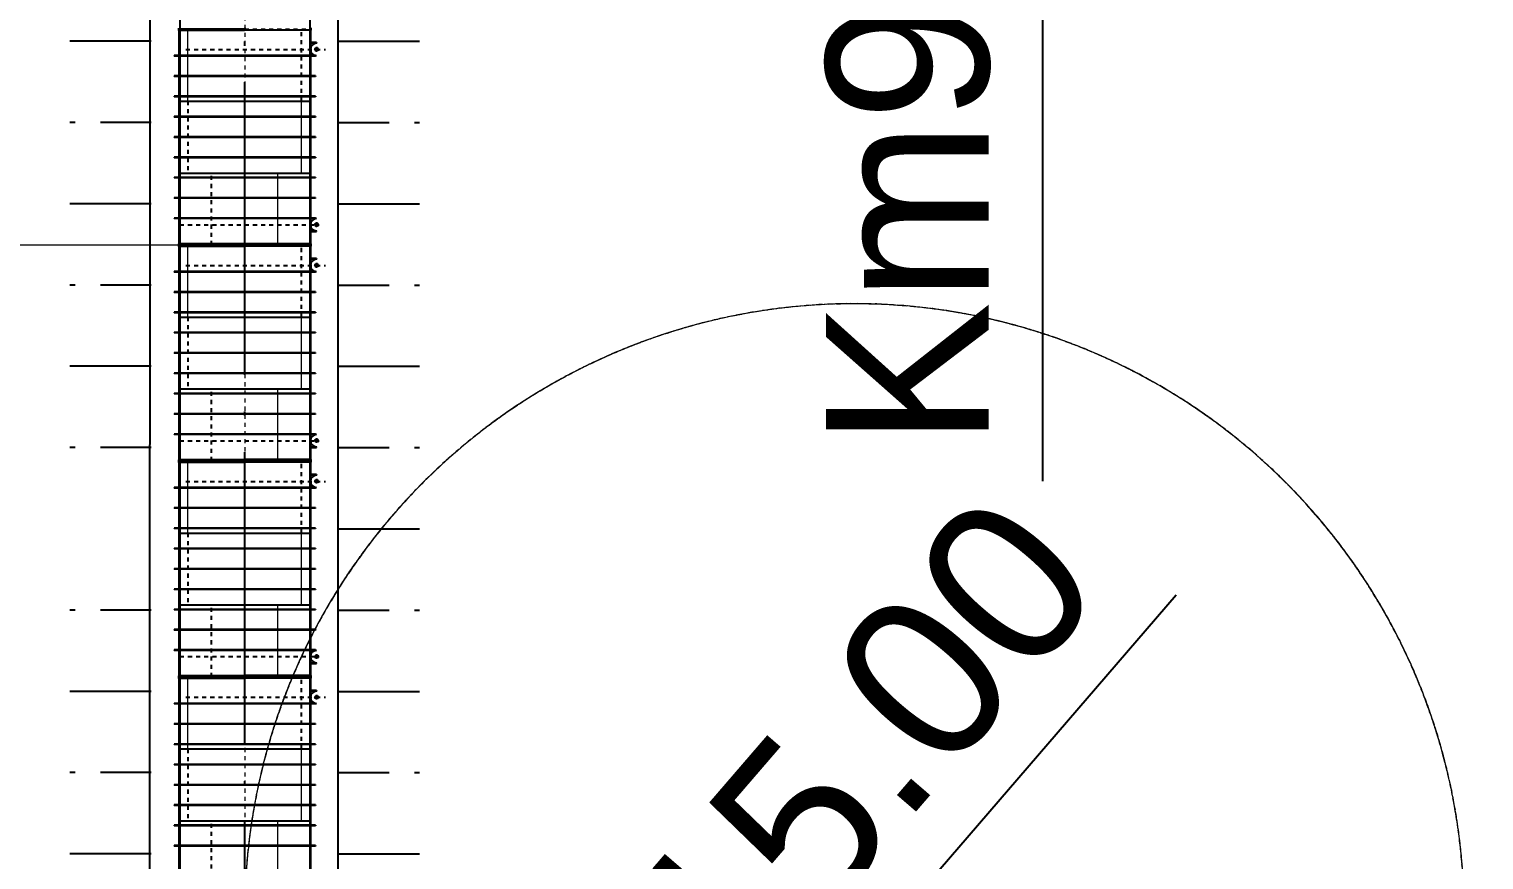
# Model space of a CAD drawing. Header units: inches. Extents: x 444671 to 463716, y 1783086 to 1794968.
# Drawn here: x 456434.81 to 456470.6, y 1787358.97 to 1787379.41 of the extents above; entities that cross this region are included whole.
import ezdxf

# ---------------------------------------------------------------- set-up
doc = ezdxf.new("R2010")
doc.units = ezdxf.units.IN
doc.header["$MEASUREMENT"] = 0
for name, pattern in [('ACAD_ISO04W100', [30, 24, -3, 0, -3]), ('CENTER', [2, 1.25, -0.25, 0.25, -0.25]), ('DASHED2', [9.525, 6.35, -3.175]), ('HIDDEN', [0.375, 0.25, -0.125])]:
    doc.linetypes.add(name, pattern=pattern)
for name, color, linetype in [('4', 4, 'Continuous'), ('Bao', 137, 'Continuous'), ('CONGTRINH', 2, 'Continuous'), ('CTTRINH', 4, 'Continuous'), ('Dong', 252, 'HIDDEN'), ('Ghichu', 3, 'Continuous'), ('KHUAT', 8, 'DASHED2'), ('Tam', 1, 'CENTER'), ('Text', 3, 'Continuous'), ('Tim', 1, 'ACAD_ISO04W100')]:
    doc.layers.add(name, color=color, linetype=linetype)
doc.layers.add('manh', color=128, linetype='Continuous', lineweight=15)
doc.layers.add('Texdoi', color=40, linetype='Continuous', lineweight=15)
doc.styles.add('VNARIAL', font='')
doc.styles.add('VnAvt', font='')
doc.styles.get('VNARIAL').set_extended_font_data('.VnArial')
doc.styles.get('VnAvt').set_extended_font_data('.VnAvant')
doc.linetypes.add('NEN_DA1', pattern='A,1.5,-0.15,["Y",Standard,S=0.2,R=0,X=-0.15,Y=-0.2],-0.005', length=1.655)
doc.dimstyles.new('1-1', dxfattribs={"dimtxt": 2, "dimasz": 2.5, "dimexe": 1, "dimexo": 0, "dimgap": 1, "dimtad": 1, "dimtoh": 1, "dimdec": 0, "dimzin": 0, "dimdsep": 46, "dimtxsty": 'Standard', "dimcen": 0.09, "dimclrd": 3, "dimclre": 3, "dimclrt": 4, "dimadec": 0, "dimazin": 0, "dimtfac": 1, "dimtdec": 0, "dimtmove": 0, "dimatfit": 0, "dimfxl": 0, "dimtolj": 1, "dimtzin": 0, "dimarcsym": 0})
doc.dimstyles.new('kt2000', dxfattribs={"dimscale": 0, "dimtxt": 4, "dimasz": 3, "dimexe": 2.5, "dimexo": 0, "dimgap": 1.3, "dimtad": 1, "dimzin": 0, "dimdsep": 46, "dimtxsty": 'VNARIAL', "dimblk1": 'OBLIQUE', "dimblk2": 'OBLIQUE', "dimsah": 1, "dimcen": 0.8, "dimdle": 2.5, "dimclrd": 256, "dimclre": 256, "dimclrt": 256, "dimaunit": 1, "dimadec": 1, "dimazin": 0, "dimtfac": 1, "dimtofl": 0, "dimtmove": 1, "dimatfit": 3, "dimfxl": 0, "dimtolj": 1, "dimtzin": 0, "dimarcsym": 0})

# ---------------------------------------------------------------- blocks, each defined once
blk = doc.blocks.new('*D100')
at = {"layer": 'Defpoints', "color": 0, "transparency": 16777216}
for p in [(456455.895, 1787357.202), (456446.102, 1787345.839)]:
    blk.add_point(p, dxfattribs=at)
at = {"layer": 'Text', "lineweight": -2, "transparency": 16777216}
blk.add_line((456463.034, 1787365.484), (456448.061, 1787348.112), dxfattribs=at)
at = {"layer": 'Text', "transparency": 16777216}
blk.add_solid([(456447.682, 1787348.438), (456448.44, 1787347.785), (456446.102, 1787345.839)], dxfattribs=at)
at = {"layer": 'Text', "transparency": 16777216, "insert": (456453.995, 1787360.116), "char_height": 4, "attachment_point": 5, "rotation": 49.2425, "style": 'VNARIAL'}
blk.add_mtext('\\A1;R15.00', dxfattribs=at)
blk = doc.blocks.new('_Oblique')
at = {"color": 0, "linetype": 'ByBlock', "lineweight": -2}
blk.add_line((-0.5, -0.5), (0.5, 0.5), dxfattribs=at)
blk = doc.blocks.new('*D132')
at = {"layer": 'Bao', "color": 3, "lineweight": -2, "ltscale": 0.2, "transparency": 16777216}
for p, q in [((-1662320, 268740), (-1673565, 268740)), ((-1671960, 264727), (-1671960, 256808)), ((-1662320, 252795), (-1673565, 252795))]:
    blk.add_line(p, q, dxfattribs=at)
at = {"layer": 'Bao', "color": 3, "ltscale": 0.2, "transparency": 16777216}
for points in [[(-1672629, 264727), (-1671291, 264727), (-1671960, 268740)], [(-1672629, 256808), (-1671291, 256808), (-1671960, 252795)]]:
    blk.add_solid(points, dxfattribs=at)
at = {"layer": 'Defpoints', "color": 0, "ltscale": 0.2, "transparency": 16777216}
for p in [(-1662320, 268740), (-1671960, 252795), (-1662320, 252795)]:
    blk.add_point(p, dxfattribs=at)
at = {"layer": 'Bao', "color": 4, "ltscale": 0.2, "transparency": 16777216, "insert": (-1675647, 260767), "char_height": 3210.27, "attachment_point": 5, "rotation": 90}
blk.add_mtext('\\A1;{\\f.VnArial|b0|i0|c0|p34;®o¹n 22}', dxfattribs=at)
blk = doc.blocks.new('*D133')
at = {"layer": 'Bao', "color": 3, "lineweight": -2, "ltscale": 0.2, "transparency": 16777216}
for p, q in [((-1662320, 305945), (-1673591, 305945)), ((-1671986, 272753), (-1671986, 301932)), ((-1662320, 268740), (-1673591, 268740))]:
    blk.add_line(p, q, dxfattribs=at)
at = {"layer": 'Bao', "color": 3, "ltscale": 0.2, "transparency": 16777216}
for points in [[(-1672655, 301932), (-1671317, 301932), (-1671986, 305945)], [(-1672655, 272753), (-1671317, 272753), (-1671986, 268740)]]:
    blk.add_solid(points, dxfattribs=at)
at = {"layer": 'Defpoints', "color": 0, "ltscale": 0.2, "transparency": 16777216}
for p in [(-1671986, 305945), (-1662320, 305945), (-1662320, 268740)]:
    blk.add_point(p, dxfattribs=at)
at = {"layer": 'Bao', "color": 4, "ltscale": 0.2, "transparency": 16777216, "insert": (-1675695, 287342), "char_height": 3210.27, "attachment_point": 5, "rotation": 90}
blk.add_mtext('\\A1;{\\f.VnArial|b0|i0|c0|p34;Ph/®o¹n 23}', dxfattribs=at)
blk = doc.blocks.new('A$C491C4D06')
at = {"layer": 'Bao'}
for p, q in [((-1660699.9, 274055), (-1662333.9, 274055)), ((-1662329.9, 274084), (-1662329.9, 274024)), ((-1660703.9, 274024), (-1662329.9, 274024)), ((-1662319.9, 274055), (-1662319.9, 268769)), ((-1660703.9, 274084), (-1660703.9, 274024)), ((-1660703.9, 274055), (-1660701.9, 274055)), ((-1660699.9, 274091), (-1660699.9, 274031)), ((-1659073.9, 274031), (-1660699.9, 274031)), ((-1659083.9, 274031), (-1659083.9, 268745)), ((-1659073.9, 274091), (-1659073.9, 274031)), ((-1658933.9, 273727), (-1659083.9, 273727)), ((-1658933.9, 273707), (-1659083.9, 273707)), ((-1658933.9, 273727), (-1658933.9, 273707)), ((-1662439.9, 273407), (-1662439.9, 273393)), ((-1659083.9, 273407), (-1658933.9, 273407)), ((-1658963.9, 273407), (-1658963.9, 273393)), ((-1662439.9, 272907), (-1662439.9, 272893)), ((-1658963.9, 272907), (-1658963.9, 272893)), ((-1662439.9, 272407), (-1662439.9, 272393)), ((-1658963.9, 272407), (-1658963.9, 272393)), ((-1662319.9, 272285), (-1659083.9, 272285)), ((-1662439.9, 271907), (-1662439.9, 271893)), ((-1658963.9, 271907), (-1658963.9, 271893)), ((-1662439.9, 271407), (-1662439.9, 271393)), ((-1658963.9, 271407), (-1658963.9, 271393)), ((-1662439.9, 270907), (-1662439.9, 270893)), ((-1658963.9, 270907), (-1658963.9, 270893)), ((-1662439.9, 270407), (-1662439.9, 270393)), ((-1662319.9, 270515), (-1659083.9, 270515)), ((-1658963.9, 270407), (-1658963.9, 270393)), ((-1662439.9, 269907), (-1662439.9, 269893)), ((-1658963.9, 269907), (-1658963.9, 269893)), ((-1662439.9, 269407), (-1662439.9, 269393)), ((-1658933.9, 269393), (-1659083.9, 269393)), ((-1658963.9, 269407), (-1658963.9, 269393)), ((-1659083.9, 269093), (-1658933.9, 269093)), ((-1659083.9, 269073), (-1658933.9, 269073)), ((-1658933.9, 269073), (-1658933.9, 269093)), ((-1660699.9, 268740), (-1662333.9, 268740)), ((-1660703.9, 268769), (-1662329.9, 268769)), ((-1662329.9, 268769), (-1662329.9, 268709)), ((-1660703.9, 268709), (-1662329.9, 268709)), ((-1662319.9, 268740), (-1662319.9, 263454)), ((-1660703.9, 268769), (-1660703.9, 268709)), ((-1660703.9, 268745), (-1659083.9, 268745)), ((-1660703.9, 268740), (-1660701.9, 268740)), ((-1659073.9, 268776), (-1660699.9, 268776)), ((-1660699.9, 268776), (-1660699.9, 268716)), ((-1659073.9, 268716), (-1660699.9, 268716)), ((-1659083.9, 268716), (-1659083.9, 263430)), ((-1659073.9, 268776), (-1659073.9, 268716)), ((-1662439.9, 268092), (-1662439.9, 268078)), ((-1658933.9, 268412), (-1659083.9, 268412)), ((-1658933.9, 268392), (-1659083.9, 268392)), ((-1659083.9, 268092), (-1658933.9, 268092)), ((-1658963.9, 268092), (-1658963.9, 268078)), ((-1658933.9, 268412), (-1658933.9, 268392)), ((-1662439.9, 267592), (-1662439.9, 267578)), ((-1658963.9, 267592), (-1658963.9, 267578)), ((-1662439.9, 267092), (-1662439.9, 267078)), ((-1658963.9, 267092), (-1658963.9, 267078)), ((-1662319.9, 266970), (-1659083.9, 266970)), ((-1662439.9, 266592), (-1662439.9, 266578)), ((-1658963.9, 266592), (-1658963.9, 266578)), ((-1662439.9, 266092), (-1662439.9, 266078)), ((-1658963.9, 266092), (-1658963.9, 266078)), ((-1662439.9, 265592), (-1662439.9, 265578)), ((-1658963.9, 265592), (-1658963.9, 265578)), ((-1662439.9, 265092), (-1662439.9, 265078)), ((-1662319.9, 265200), (-1659083.9, 265200)), ((-1658963.9, 265092), (-1658963.9, 265078)), ((-1662439.9, 264592), (-1662439.9, 264578)), ((-1658963.9, 264592), (-1658963.9, 264578)), ((-1662439.9, 264092), (-1662439.9, 264078)), ((-1658933.9, 264078), (-1659083.9, 264078)), ((-1658963.9, 264092), (-1658963.9, 264078)), ((-1660703.9, 263454), (-1662329.9, 263454)), ((-1662329.9, 263454), (-1662329.9, 263394)), ((-1660703.9, 263454), (-1660703.9, 263394)), ((-1659073.9, 263461), (-1660699.9, 263461)), ((-1660699.9, 263461), (-1660699.9, 263401)), ((-1659083.9, 263778), (-1658933.9, 263778)), ((-1659083.9, 263758), (-1658933.9, 263758)), ((-1659073.9, 263461), (-1659073.9, 263401)), ((-1658933.9, 263758), (-1658933.9, 263778)), ((-1660699.9, 263425), (-1662333.9, 263425)), ((-1660703.9, 263394), (-1662329.9, 263394)), ((-1662319.9, 263425), (-1662319.9, 258139)), ((-1660703.9, 263430), (-1659083.9, 263430)), ((-1660703.9, 263425), (-1660701.9, 263425)), ((-1659073.9, 263401), (-1660699.9, 263401)), ((-1659083.9, 263401), (-1659083.9, 258115)), ((-1658933.9, 263097), (-1659083.9, 263097)), ((-1658933.9, 263077), (-1659083.9, 263077)), ((-1658933.9, 263097), (-1658933.9, 263077)), ((-1662439.9, 262777), (-1662439.9, 262763)), ((-1659083.9, 262777), (-1658933.9, 262777)), ((-1658963.9, 262777), (-1658963.9, 262763)), ((-1662439.9, 262277), (-1662439.9, 262263)), ((-1658963.9, 262277), (-1658963.9, 262263)), ((-1662439.9, 261777), (-1662439.9, 261763)), ((-1662319.9, 261655), (-1659083.9, 261655)), ((-1658963.9, 261777), (-1658963.9, 261763)), ((-1662439.9, 261277), (-1662439.9, 261263)), ((-1658963.9, 261277), (-1658963.9, 261263)), ((-1662439.9, 260777), (-1662439.9, 260763)), ((-1658963.9, 260777), (-1658963.9, 260763)), ((-1662439.9, 260277), (-1662439.9, 260263)), ((-1658963.9, 260277), (-1658963.9, 260263)), ((-1662319.9, 259885), (-1659083.9, 259885)), ((-1662439.9, 259777), (-1662439.9, 259763)), ((-1658963.9, 259777), (-1658963.9, 259763)), ((-1662439.9, 259277), (-1662439.9, 259263)), ((-1658963.9, 259277), (-1658963.9, 259263)), ((-1662439.9, 258777), (-1662439.9, 258763)), ((-1658933.9, 258763), (-1659083.9, 258763)), ((-1659083.9, 258463), (-1658933.9, 258463)), ((-1659083.9, 258443), (-1658933.9, 258443)), ((-1658963.9, 258777), (-1658963.9, 258763)), ((-1658933.9, 258443), (-1658933.9, 258463)), ((-1660699.9, 258110), (-1662333.9, 258110)), ((-1660703.9, 258139), (-1662329.9, 258139)), ((-1662329.9, 258139), (-1662329.9, 258079)), ((-1660703.9, 258079), (-1662329.9, 258079)), ((-1662319.9, 258110), (-1662319.9, 252824)), ((-1660703.9, 258139), (-1660703.9, 258079)), ((-1660703.9, 258115), (-1659083.9, 258115)), ((-1660703.9, 258110), (-1660701.9, 258110)), ((-1659073.9, 258146), (-1660699.9, 258146)), ((-1660699.9, 258146), (-1660699.9, 258086)), ((-1659073.9, 258086), (-1660699.9, 258086)), ((-1659083.9, 258086), (-1659083.9, 252800)), ((-1659073.9, 258146), (-1659073.9, 258086)), ((-1658933.9, 257782), (-1659083.9, 257782)), ((-1658933.9, 257762), (-1659083.9, 257762)), ((-1658933.9, 257782), (-1658933.9, 257762)), ((-1662439.9, 257462), (-1662439.9, 257448)), ((-1659083.9, 257462), (-1658933.9, 257462)), ((-1658963.9, 257462), (-1658963.9, 257448)), ((-1662439.9, 256962), (-1662439.9, 256948)), ((-1658963.9, 256962), (-1658963.9, 256948)), ((-1662439.9, 256462), (-1662439.9, 256448)), ((-1662319.9, 256340), (-1659083.9, 256340)), ((-1658963.9, 256462), (-1658963.9, 256448)), ((-1662439.9, 255962), (-1662439.9, 255948)), ((-1658963.9, 255962), (-1658963.9, 255948)), ((-1662439.9, 255462), (-1662439.9, 255448)), ((-1658963.9, 255462), (-1658963.9, 255448)), ((-1662439.9, 254962), (-1662439.9, 254948)), ((-1658963.9, 254962), (-1658963.9, 254948)), ((-1662319.9, 254570), (-1659083.9, 254570)), ((-1662439.9, 254462), (-1662439.9, 254448)), ((-1658963.9, 254462), (-1658963.9, 254448)), ((-1662439.9, 253962), (-1662439.9, 253948)), ((-1658963.9, 253962), (-1658963.9, 253948))]:
    blk.add_line(p, q, dxfattribs=at)
at = {"layer": 'Bao', "ltscale": 0.2}
for p, q in [((-1659083.9, 274055), (-1659083.9, 274031)), ((-1658963.9, 273407), (-1662439.9, 273407)), ((-1658963.9, 273393), (-1662439.9, 273393)), ((-1658963.9, 272907), (-1662439.9, 272907)), ((-1658963.9, 272893), (-1662439.9, 272893)), ((-1658963.9, 272407), (-1662439.9, 272407)), ((-1658963.9, 272393), (-1662439.9, 272393)), ((-1658963.9, 271907), (-1662439.9, 271907)), ((-1658963.9, 271893), (-1662439.9, 271893)), ((-1658963.9, 271407), (-1662439.9, 271407)), ((-1658963.9, 271393), (-1662439.9, 271393)), ((-1658963.9, 270907), (-1662439.9, 270907)), ((-1658963.9, 270893), (-1662439.9, 270893)), ((-1658963.9, 270407), (-1662439.9, 270407)), ((-1658963.9, 270393), (-1662439.9, 270393)), ((-1658963.9, 269907), (-1662439.9, 269907)), ((-1658963.9, 269893), (-1662439.9, 269893)), ((-1658963.9, 269407), (-1662439.9, 269407)), ((-1658963.9, 269393), (-1662439.9, 269393)), ((-1659083.9, 268740), (-1659083.9, 268716)), ((-1658963.9, 268092), (-1662439.9, 268092)), ((-1658963.9, 268078), (-1662439.9, 268078)), ((-1658963.9, 267592), (-1662439.9, 267592)), ((-1658963.9, 267578), (-1662439.9, 267578)), ((-1658963.9, 267092), (-1662439.9, 267092)), ((-1658963.9, 267078), (-1662439.9, 267078)), ((-1658963.9, 266592), (-1662439.9, 266592)), ((-1658963.9, 266578), (-1662439.9, 266578)), ((-1658963.9, 266092), (-1662439.9, 266092)), ((-1658963.9, 266078), (-1662439.9, 266078)), ((-1658963.9, 265592), (-1662439.9, 265592)), ((-1658963.9, 265578), (-1662439.9, 265578)), ((-1658963.9, 265092), (-1662439.9, 265092)), ((-1658963.9, 265078), (-1662439.9, 265078)), ((-1658963.9, 264592), (-1662439.9, 264592)), ((-1658963.9, 264578), (-1662439.9, 264578)), ((-1658963.9, 264092), (-1662439.9, 264092)), ((-1658963.9, 264078), (-1662439.9, 264078)), ((-1659083.9, 263425), (-1659083.9, 263401)), ((-1658963.9, 262777), (-1662439.9, 262777)), ((-1658963.9, 262763), (-1662439.9, 262763)), ((-1658963.9, 262277), (-1662439.9, 262277)), ((-1658963.9, 262263), (-1662439.9, 262263)), ((-1658963.9, 261777), (-1662439.9, 261777)), ((-1658963.9, 261763), (-1662439.9, 261763)), ((-1658963.9, 261277), (-1662439.9, 261277)), ((-1658963.9, 261263), (-1662439.9, 261263)), ((-1658963.9, 260777), (-1662439.9, 260777)), ((-1658963.9, 260763), (-1662439.9, 260763)), ((-1658963.9, 260277), (-1662439.9, 260277)), ((-1658963.9, 260263), (-1662439.9, 260263)), ((-1658963.9, 259777), (-1662439.9, 259777)), ((-1658963.9, 259763), (-1662439.9, 259763)), ((-1658963.9, 259277), (-1662439.9, 259277)), ((-1658963.9, 259263), (-1662439.9, 259263)), ((-1658963.9, 258777), (-1662439.9, 258777)), ((-1658963.9, 258763), (-1662439.9, 258763)), ((-1659083.9, 258110), (-1659083.9, 258086)), ((-1658963.9, 257462), (-1662439.9, 257462)), ((-1658963.9, 257448), (-1662439.9, 257448)), ((-1658963.9, 256962), (-1662439.9, 256962)), ((-1658963.9, 256948), (-1662439.9, 256948)), ((-1658963.9, 256462), (-1662439.9, 256462)), ((-1658963.9, 256448), (-1662439.9, 256448)), ((-1658963.9, 255962), (-1662439.9, 255962)), ((-1658963.9, 255948), (-1662439.9, 255948)), ((-1658963.9, 255462), (-1662439.9, 255462)), ((-1658963.9, 255448), (-1662439.9, 255448)), ((-1658963.9, 254962), (-1662439.9, 254962)), ((-1658963.9, 254948), (-1662439.9, 254948)), ((-1658963.9, 254462), (-1662439.9, 254462)), ((-1658963.9, 254448), (-1662439.9, 254448)), ((-1658963.9, 253962), (-1662439.9, 253962)), ((-1658963.9, 253948), (-1662439.9, 253948))]:
    blk.add_line(p, q, dxfattribs=at)
at = {"layer": 'Bao'}
for centre in [(-1658933.9, 273557), (-1658933.9, 269243), (-1658933.9, 268242), (-1658933.9, 263928), (-1658933.9, 262927), (-1658933.9, 258613), (-1658933.9, 257612)]:
    blk.add_circle(centre, 40, dxfattribs=at)
for centre in [(-1658933.9, 273557), (-1658933.9, 269243), (-1658933.9, 268242), (-1658933.9, 263928), (-1658933.9, 262927), (-1658933.9, 258613), (-1658933.9, 257612)]:
    blk.add_arc(centre, 150, 270, 90, dxfattribs=at)
at = {"layer": 'KHUAT', "ltscale": 5}
for p, q in [((-1662301.9, 274055), (-1662301.9, 268745)), ((-1660699.9, 274055), (-1659083.9, 274055)), ((-1659302.4, 272285), (-1659302.4, 274055)), ((-1659101.9, 274055), (-1659101.9, 268745)), ((-1662101.4, 272285), (-1662101.4, 270515)), ((-1661517.9, 268745), (-1661517.9, 270515)), ((-1662319.9, 268769), (-1662319.9, 268745)), ((-1660703.9, 268745), (-1662319.9, 268745)), ((-1662301.9, 268740), (-1662301.9, 263430)), ((-1660699.9, 268740), (-1659083.9, 268740)), ((-1659302.4, 266970), (-1659302.4, 268740)), ((-1659101.9, 268740), (-1659101.9, 263430)), ((-1662101.4, 266970), (-1662101.4, 265200)), ((-1661517.9, 263430), (-1661517.9, 265200)), ((-1662319.9, 263454), (-1662319.9, 263430)), ((-1660703.9, 263430), (-1662319.9, 263430)), ((-1662301.9, 263425), (-1662301.9, 258115)), ((-1660699.9, 263425), (-1659083.9, 263425)), ((-1659302.4, 261655), (-1659302.4, 263425)), ((-1659101.9, 263425), (-1659101.9, 258115)), ((-1662101.4, 261655), (-1662101.4, 259885)), ((-1661517.9, 258115), (-1661517.9, 259885)), ((-1662319.9, 258139), (-1662319.9, 258115)), ((-1660703.9, 258115), (-1662319.9, 258115)), ((-1662301.9, 258110), (-1662301.9, 252800)), ((-1660699.9, 258110), (-1659083.9, 258110)), ((-1659302.4, 256340), (-1659302.4, 258110)), ((-1659101.9, 258110), (-1659101.9, 252800)), ((-1662101.4, 256340), (-1662101.4, 254570)), ((-1661517.9, 252800), (-1661517.9, 254570))]:
    blk.add_line(p, q, dxfattribs=at)
at = {"layer": 'manh', "color": 1, "linetype": 'CENTER', "ltscale": 0.05}
blk.add_line((-1660701.9, 351165.1), (-1660701.9, 251543.9), dxfattribs=at)
at = {"layer": 'manh'}
for p, q in [((-1662101.4, 272285), (-1662101.4, 274055)), ((-1659302.4, 270515), (-1659302.4, 272285)), ((-1659885.9, 268745), (-1659885.9, 270515)), ((-1662101.4, 266970), (-1662101.4, 268740)), ((-1659302.4, 265200), (-1659302.4, 266970)), ((-1659885.9, 263430), (-1659885.9, 265200)), ((-1662101.4, 261655), (-1662101.4, 263425)), ((-1659302.4, 259885), (-1659302.4, 261655)), ((-1659885.9, 258115), (-1659885.9, 259885)), ((-1662101.4, 256340), (-1662101.4, 258110)), ((-1659302.4, 254570), (-1659302.4, 256340)), ((-1659885.9, 252800), (-1659885.9, 254570))]:
    blk.add_line(p, q, dxfattribs=at)
at = {"layer": 'manh', "color": 1, "linetype": 'CENTER', "ltscale": 0.05}
for start, end in [(180, 193.09316), (190.74222, 205.50404), (202.82902, 217.13184), (226.82902, 241.13184), (239.13752, 252.8489), (251.36903, 265.9955)]:
    blk.add_arc((-1645701.9, 252299), 15000, start, end, dxfattribs=at)
at = {"layer": 'Tam', "ltscale": 3}
for p, q in [((-1662147.9, 273557), (-1658716.8, 273557)), ((-1662297.9, 269243), (-1658866.8, 269243)), ((-1662147.9, 268242), (-1658716.8, 268242)), ((-1662297.9, 263928), (-1658866.8, 263928)), ((-1662147.9, 262927), (-1658716.8, 262927)), ((-1662297.9, 258613), (-1658866.8, 258613)), ((-1662147.9, 257612), (-1658716.8, 257612))]:
    blk.add_line(p, q, dxfattribs=at)
at = {"layer": 'Tam'}
for p, q in [((-1658933.9, 273619.5), (-1658933.9, 273494.5)), ((-1658933.9, 269305.5), (-1658933.9, 269180.5)), ((-1658933.9, 268304.5), (-1658933.9, 268179.5)), ((-1658933.9, 263990.5), (-1658933.9, 263865.5)), ((-1658933.9, 262989.5), (-1658933.9, 262864.5)), ((-1658933.9, 258675.5), (-1658933.9, 258550.5)), ((-1658933.9, 257674.5), (-1658933.9, 257549.5))]:
    blk.add_line(p, q, dxfattribs=at)
at = {"layer": 'Bao', "ltscale": 0.2}
dim = blk.add_linear_dim(base=(-1671986.1, 305945), p1=(-1662319.9, 268740), p2=(-1662319.9, 305945), angle=90, text='{\\f.VnArial|b0|i0|c0|p34;Ph/®o¹n 23}', dimstyle='1-1', override={"dimscale": 1605.134402, "dimlfac": -1}, dxfattribs=at)
dim.commit()
dim.dimension.update_dxf_attribs({"geometry": '*D133', "text_midpoint": (-1675694.5, 287342.5)})
dim = blk.add_linear_dim(base=(-1671959.8, 252795), p1=(-1662319.9, 268740), p2=(-1662319.9, 252795), angle=90, text='{\\f.VnArial|b0|i0|c0|p34;®o¹n 22}', dimstyle='1-1', override={"dimscale": 1605.134402, "dimlfac": -1}, dxfattribs=at)
dim.commit()
dim.dimension.update_dxf_attribs({"geometry": '*D132', "text_midpoint": (-1671959.8, 260767.5), "dimtype": 160})

msp = doc.modelspace()

# ---------------------------------------------------------------- linework, layer by layer
at = {"layer": '4', "linetype": 'NEN_DA1', "ltscale": 8}
msp.add_line((456442.4145, 1787357.5474), (456442.4145, 1787469.0948), dxfattribs=at)
at = {"layer": '4', "linetype": 'NEN_DA1', "ltscale": 10}
msp.add_lwpolyline([(456437.8145, 1787456.515), (456437.7645, 1787341.4126), (456967.6488, 1787304.3207), (456969.7969, 1787304.3207)], dxfattribs=at)
at = {"layer": 'CONGTRINH', "ltscale": 10}
for p, q in [((456438.5145, 1787457.3596), (456438.5145, 1787357.5905)), ((456441.7145, 1787457.3597), (456441.7145, 1787357.5906))]:
    msp.add_line(p, q, dxfattribs=at)
at = {"layer": 'CTTRINH', "color": 4, "linetype": 'ByBlock'}
for p, q in [((456437.8145, 1787379.1134), (456435.8145, 1787379.1134)), ((456442.4145, 1787379.1134), (456444.4145, 1787379.1134)), ((456437.8145, 1787375.1134), (456435.8145, 1787375.1134)), ((456442.4145, 1787375.1134), (456444.4145, 1787375.1134)), ((456437.8145, 1787371.1134), (456435.8145, 1787371.1134)), ((456442.4145, 1787371.1134), (456444.4145, 1787371.1134)), ((456442.4145, 1787367.1134), (456444.4145, 1787367.1134)), ((456437.8145, 1787363.1134), (456435.8145, 1787363.1134)), ((456442.4145, 1787363.1134), (456444.4145, 1787363.1134)), ((456437.8145, 1787359.1134), (456435.8145, 1787359.1134)), ((456442.4145, 1787359.1134), (456444.4145, 1787359.1134))]:
    msp.add_line(p, q, dxfattribs=at)
at = {"layer": 'Dong', "color": 3, "ltscale": 5}
for p, q in [((456437.8145, 1787377.1134), (456435.8145, 1787377.1134)), ((456442.4145, 1787377.1134), (456444.4145, 1787377.1134)), ((456437.8145, 1787373.1134), (456435.8145, 1787373.1134)), ((456442.4145, 1787373.1134), (456444.4145, 1787373.1134)), ((456437.8145, 1787369.1134), (456435.8145, 1787369.1134)), ((456442.4145, 1787369.1134), (456444.4145, 1787369.1134)), ((456437.8145, 1787365.1134), (456435.8145, 1787365.1134)), ((456442.4145, 1787365.1134), (456444.4145, 1787365.1134)), ((456437.8145, 1787361.1134), (456435.8145, 1787361.1134)), ((456442.4145, 1787361.1134), (456444.4145, 1787361.1134))]:
    msp.add_line(p, q, dxfattribs=at)
at = {"layer": 'Ghichu'}
msp.add_line((456459.747, 1787368.2827), (456459.747, 1787399.4037), dxfattribs=at)
at = {"layer": 'Tim', "ltscale": 0.3}
msp.add_lwpolyline([(456440.1145, 1787343.6039), (456440.1145, 1787471.4401)], dxfattribs=at)

# ---------------------------------------------------------------- block references
at = {"layer": 'Texdoi', "xscale": 0.0009999999892897904, "yscale": 0.0009999999310821295, "zscale": 0.001}
msp.add_blockref('A$C491C4D06', (458100.8161, 1787105.3548), dxfattribs=at)

# ---------------------------------------------------------------- texts
at = {"layer": 'Ghichu', "insert": (456454.4188, 1787369.1233), "char_height": 4, "attachment_point": 1, "rotation": 90, "style": 'VnAvt'}
msp.add_mtext('Km9+795.11', dxfattribs=at)

# ---------------------------------------------------------------- dimensions: what is measured, and where the dimension line sits
at = {"layer": 'Text', "color": 3}
dim = msp.add_radius_dim(center=(456455.8952, 1787357.2015), mpoint=(456446.1023, 1787345.8393), dimstyle='kt2000', override={"dimscale": 1, "dimarcsym": 1}, dxfattribs=at)
dim.commit()
dim.dimension.update_dxf_attribs({"geometry": '*D100', "text_midpoint": (456456.5265, 1787357.9341), "dimtype": 164})

doc.saveas('drawing.dxf')
